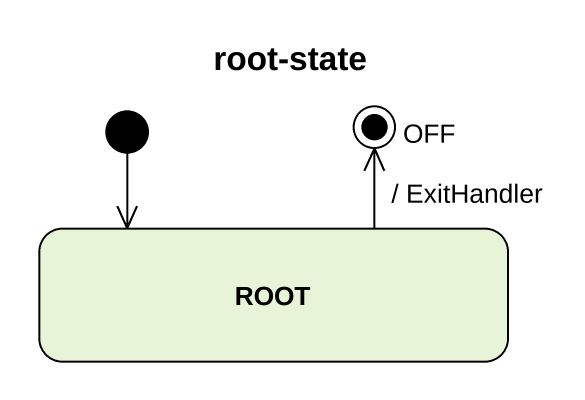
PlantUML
@startuml
title root-state
hide empty description
state OFF <<end>>
state ROOT
[*] --> ROOT
ROOT -up-> OFF : / ExitHandler
@enduml
